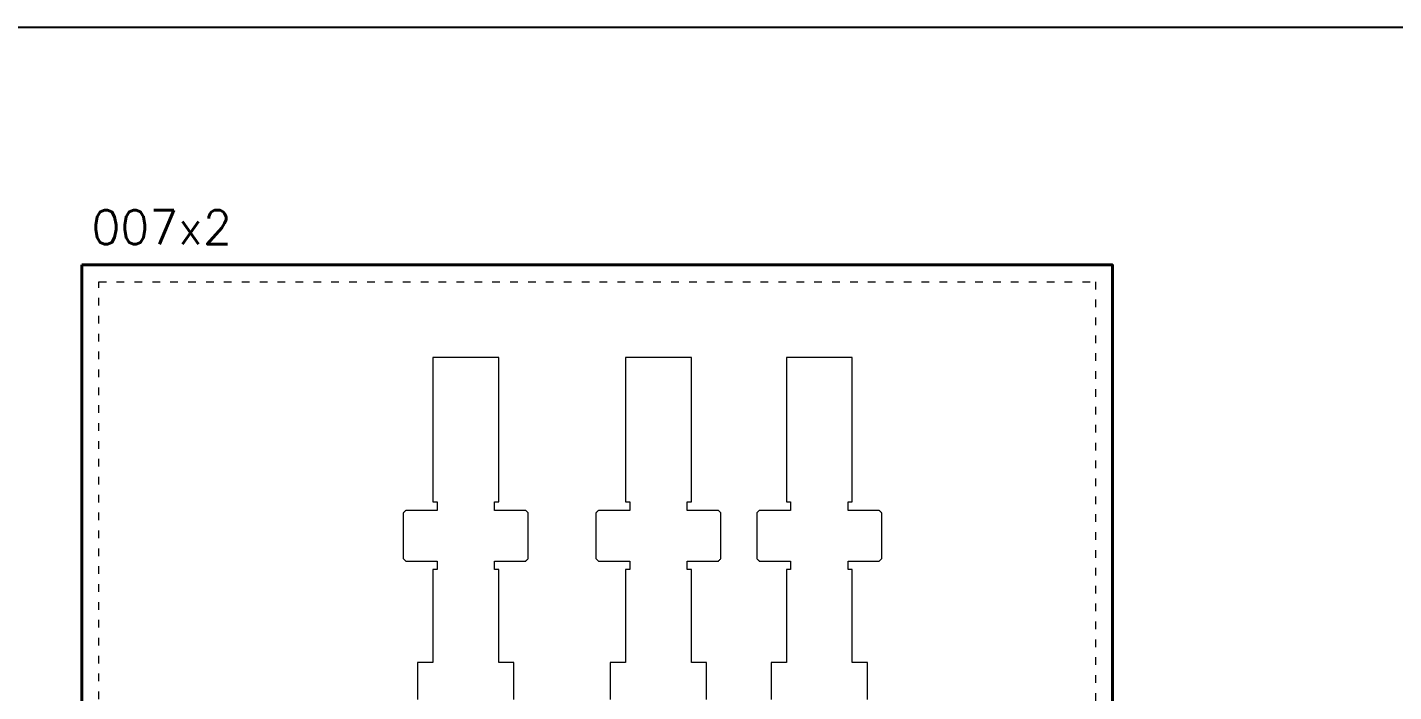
# Model space of a CAD drawing. Header units: millimetres. Extents: x 481 to 28351, y -1147 to 6765.
# Drawn here: x 11501 to 13119, y 5978 to 6765 of the extents above; entities that cross this region are included whole.
import ezdxf

# ---------------------------------------------------------------- set-up
doc = ezdxf.new("R2010")
doc.units = ezdxf.units.MM
doc.linetypes.add('DGN Style 5', pattern=[21.175771, 9.07533, -12.10044])
for name, color, linetype, lineweight in [('0_NOPRINT_TOLERANCE', 7, 'DGN Style 5', 0), ('BOARD_18MM_BIRCH-PLY', 73, 'Continuous', 40), ('CUTOUT_18MM_OUTSIDE', 201, 'Continuous', 0)]:
    doc.layers.add(name, color=color, linetype=linetype, lineweight=lineweight)
doc.layers.add('0_SHEET_BIRCHPLY_2440X1220', color=1, linetype='Continuous')
doc.styles.get("Standard").update_dxf_attribs({"font": 'romans.shx', "bigfont": 'hztxt.shx'})

msp = doc.modelspace()

# ---------------------------------------------------------------- linework, layer by layer
msp.add_lwpolyline([(480.7, 6764.9), (28350.7, 6764.9), (28350.7, 2878.4), (480.7, 2878.4)], close=True)
at = {"layer": '0_NOPRINT_TOLERANCE'}
msp.add_lwpolyline([(11585.7, 6463.6), (12765.7, 6463.6), (12765.7, 4063.6), (11585.7, 4063.6)], close=True, dxfattribs=at)
msp.add_lwpolyline([(11585.7, 6463.6), (12765.7, 6463.6), (12765.7, 4063.6), (11585.7, 4063.6)], close=True, dxfattribs=at)
at = {"layer": 'BOARD_18MM_BIRCH-PLY'}
msp.add_lwpolyline([(11565.7, 6483.6), (12785.7, 6483.6), (12785.7, 4043.6), (11565.7, 4043.6), (11565.7, 6483.6)], dxfattribs=at)
at = {"layer": 'CUTOUT_18MM_OUTSIDE'}
for points in [[(12077.2, 5968.9), (12077.2, 5990.9), (12077.2, 6012.9), (12073.6, 6012.9), (12070, 6012.9), (12066.4, 6012.9), (12062.8, 6012.9), (12059.2, 6012.9), (12059.2, 6034.9), (12059.2, 6056.9), (12059.2, 6078.9), (12059.2, 6100.9), (12059.2, 6122.9), (12058.2, 6122.9), (12057.2, 6122.9), (12056.2, 6122.9), (12055.2, 6122.9), (12054.2, 6122.9), (12054.2, 6124.9), (12054.2, 6126.9), (12054.2, 6128.9), (12054.2, 6130.9), (12054.2, 6132.9), (12061.8, 6132.9), (12069.4, 6132.9), (12077, 6132.9), (12084.6, 6132.9), (12091.2, 6132.9), (12091.8, 6133.5), (12092.4, 6134.1), (12093, 6134.7), (12093.6, 6135.3), (12094.2, 6135.9), (12094.2, 6146.7), (12094.2, 6157.5), (12094.2, 6168.3), (12094.2, 6179.1), (12094.2, 6189.9), (12093.6, 6190.5), (12093, 6191.1), (12092.4, 6191.7), (12091.8, 6192.3), (12091.2, 6192.9), (12084.6, 6192.9), (12077, 6192.9), (12069.4, 6192.9), (12061.8, 6192.9), (12054.2, 6192.9), (12054.2, 6194.9), (12054.2, 6196.9), (12054.2, 6198.9), (12054.2, 6200.9), (12054.2, 6202.9), (12055.2, 6202.9), (12056.2, 6202.9), (12057.2, 6202.9), (12058.2, 6202.9), (12059.2, 6202.9), (12059.2, 6237), (12059.2, 6271.2), (12059.2, 6305.4), (12059.2, 6339.6), (12059.2, 6373.8), (12051.4, 6373.8), (12043.6, 6373.8), (12035.8, 6373.8), (12028, 6373.8), (12020.2, 6373.8), (12012.4, 6373.8), (12004.6, 6373.8), (11996.8, 6373.8), (11989, 6373.8), (11981.2, 6373.8), (11981.2, 6339.6), (11981.2, 6305.4), (11981.2, 6271.2), (11981.2, 6237), (11981.2, 6202.9), (11982.2, 6202.9), (11983.2, 6202.9), (11984.2, 6202.9), (11985.2, 6202.9), (11986.2, 6202.9), (11986.2, 6200.9), (11986.2, 6198.9), (11986.2, 6196.9), (11986.2, 6194.9), (11986.2, 6192.9), (11978.6, 6192.9), (11971, 6192.9), (11963.4, 6192.9), (11955.8, 6192.9), (11949.2, 6192.9), (11948.6, 6192.3), (11948, 6191.7), (11947.4, 6191.1), (11946.8, 6190.5), (11946.2, 6189.9), (11946.2, 6179.1), (11946.2, 6168.3), (11946.2, 6157.5), (11946.2, 6146.7), (11946.2, 6135.9), (11946.8, 6135.3), (11947.4, 6134.7), (11948, 6134.1), (11948.6, 6133.5), (11949.2, 6132.9), (11955.8, 6132.9), (11963.4, 6132.9), (11971, 6132.9), (11978.6, 6132.9), (11986.2, 6132.9), (11986.2, 6130.9), (11986.2, 6128.9), (11986.2, 6126.9), (11986.2, 6124.9), (11986.2, 6122.9), (11985.2, 6122.9), (11984.2, 6122.9), (11983.2, 6122.9), (11982.2, 6122.9), (11981.2, 6122.9), (11981.2, 6100.9), (11981.2, 6078.9), (11981.2, 6056.9), (11981.2, 6034.9), (11981.2, 6012.9), (11977.6, 6012.9), (11974, 6012.9), (11970.4, 6012.9), (11966.8, 6012.9), (11963.2, 6012.9), (11963.2, 5990.9), (11963.2, 5968.9)], [(12305.3, 5968.9), (12305.3, 5990.9), (12305.3, 6012.9), (12301.7, 6012.9), (12298.1, 6012.9), (12294.5, 6012.9), (12290.9, 6012.9), (12287.3, 6012.9), (12287.3, 6034.9), (12287.3, 6056.9), (12287.3, 6078.9), (12287.3, 6100.9), (12287.3, 6122.9), (12286.3, 6122.9), (12285.3, 6122.9), (12284.3, 6122.9), (12283.3, 6122.9), (12282.3, 6122.9), (12282.3, 6124.9), (12282.3, 6126.9), (12282.3, 6128.9), (12282.3, 6130.9), (12282.3, 6132.9), (12289.9, 6132.9), (12297.5, 6132.9), (12305.1, 6132.9), (12312.7, 6132.9), (12319.3, 6132.9), (12319.9, 6133.5), (12320.5, 6134.1), (12321.1, 6134.7), (12321.7, 6135.3), (12322.3, 6135.9), (12322.3, 6146.7), (12322.3, 6157.5), (12322.3, 6168.3), (12322.3, 6179.1), (12322.3, 6189.9), (12321.7, 6190.5), (12321.1, 6191.1), (12320.5, 6191.7), (12319.9, 6192.3), (12319.3, 6192.9), (12312.7, 6192.9), (12305.1, 6192.9), (12297.5, 6192.9), (12289.9, 6192.9), (12282.3, 6192.9), (12282.3, 6194.9), (12282.3, 6196.9), (12282.3, 6198.9), (12282.3, 6200.9), (12282.3, 6202.9), (12283.3, 6202.9), (12284.3, 6202.9), (12285.3, 6202.9), (12286.3, 6202.9), (12287.3, 6202.9), (12287.3, 6237), (12287.3, 6271.2), (12287.3, 6305.4), (12287.3, 6339.6), (12287.3, 6373.8), (12279.5, 6373.8), (12271.7, 6373.8), (12263.9, 6373.8), (12256.1, 6373.8), (12248.3, 6373.8), (12240.5, 6373.8), (12232.7, 6373.8), (12224.9, 6373.8), (12217.1, 6373.8), (12209.3, 6373.8), (12209.3, 6339.6), (12209.3, 6305.4), (12209.3, 6271.2), (12209.3, 6237), (12209.3, 6202.9), (12210.3, 6202.9), (12211.3, 6202.9), (12212.3, 6202.9), (12213.3, 6202.9), (12214.3, 6202.9), (12214.3, 6200.9), (12214.3, 6198.9), (12214.3, 6196.9), (12214.3, 6194.9), (12214.3, 6192.9), (12206.7, 6192.9), (12199.1, 6192.9), (12191.5, 6192.9), (12183.9, 6192.9), (12177.3, 6192.9), (12176.7, 6192.3), (12176.1, 6191.7), (12175.5, 6191.1), (12174.9, 6190.5), (12174.3, 6189.9), (12174.3, 6179.1), (12174.3, 6168.3), (12174.3, 6157.5), (12174.3, 6146.7), (12174.3, 6135.9), (12174.9, 6135.3), (12175.5, 6134.7), (12176.1, 6134.1), (12176.7, 6133.5), (12177.3, 6132.9), (12183.9, 6132.9), (12191.5, 6132.9), (12199.1, 6132.9), (12206.7, 6132.9), (12214.3, 6132.9), (12214.3, 6130.9), (12214.3, 6128.9), (12214.3, 6126.9), (12214.3, 6124.9), (12214.3, 6122.9), (12213.3, 6122.9), (12212.3, 6122.9), (12211.3, 6122.9), (12210.3, 6122.9), (12209.3, 6122.9), (12209.3, 6100.9), (12209.3, 6078.9), (12209.3, 6056.9), (12209.3, 6034.9), (12209.3, 6012.9), (12205.7, 6012.9), (12202.1, 6012.9), (12198.5, 6012.9), (12194.9, 6012.9), (12191.3, 6012.9), (12191.3, 5990.9), (12191.3, 5968.9)], [(12495.7, 5968.9), (12495.7, 5990.9), (12495.7, 6012.9), (12492.1, 6012.9), (12488.5, 6012.9), (12484.9, 6012.9), (12481.3, 6012.9), (12477.7, 6012.9), (12477.7, 6034.9), (12477.7, 6056.9), (12477.7, 6078.9), (12477.7, 6100.9), (12477.7, 6122.9), (12476.7, 6122.9), (12475.7, 6122.9), (12474.7, 6122.9), (12473.7, 6122.9), (12472.7, 6122.9), (12472.7, 6124.9), (12472.7, 6126.9), (12472.7, 6128.9), (12472.7, 6130.9), (12472.7, 6132.9), (12480.3, 6132.9), (12487.9, 6132.9), (12495.5, 6132.9), (12503.1, 6132.9), (12509.7, 6132.9), (12510.3, 6133.5), (12510.9, 6134.1), (12511.5, 6134.7), (12512.1, 6135.3), (12512.7, 6135.9), (12512.7, 6146.7), (12512.7, 6157.5), (12512.7, 6168.3), (12512.7, 6179.1), (12512.7, 6189.9), (12512.1, 6190.5), (12511.5, 6191.1), (12510.9, 6191.7), (12510.3, 6192.3), (12509.7, 6192.9), (12503.1, 6192.9), (12495.5, 6192.9), (12487.9, 6192.9), (12480.3, 6192.9), (12472.7, 6192.9), (12472.7, 6194.9), (12472.7, 6196.9), (12472.7, 6198.9), (12472.7, 6200.9), (12472.7, 6202.9), (12473.7, 6202.9), (12474.7, 6202.9), (12475.7, 6202.9), (12476.7, 6202.9), (12477.7, 6202.9), (12477.7, 6237), (12477.7, 6271.2), (12477.7, 6305.4), (12477.7, 6339.6), (12477.7, 6373.8), (12469.9, 6373.8), (12462.1, 6373.8), (12454.3, 6373.8), (12446.5, 6373.8), (12438.7, 6373.8), (12430.9, 6373.8), (12423.1, 6373.8), (12415.3, 6373.8), (12407.5, 6373.8), (12399.7, 6373.8), (12399.7, 6339.6), (12399.7, 6305.4), (12399.7, 6271.2), (12399.7, 6237), (12399.7, 6202.9), (12400.7, 6202.9), (12401.7, 6202.9), (12402.7, 6202.9), (12403.7, 6202.9), (12404.7, 6202.9), (12404.7, 6200.9), (12404.7, 6198.9), (12404.7, 6196.9), (12404.7, 6194.9), (12404.7, 6192.9), (12397.1, 6192.9), (12389.5, 6192.9), (12381.9, 6192.9), (12374.3, 6192.9), (12367.7, 6192.9), (12367.1, 6192.3), (12366.5, 6191.7), (12365.9, 6191.1), (12365.3, 6190.5), (12364.7, 6189.9), (12364.7, 6179.1), (12364.7, 6168.3), (12364.7, 6157.5), (12364.7, 6146.7), (12364.7, 6135.9), (12365.3, 6135.3), (12365.9, 6134.7), (12366.5, 6134.1), (12367.1, 6133.5), (12367.7, 6132.9), (12374.3, 6132.9), (12381.9, 6132.9), (12389.5, 6132.9), (12397.1, 6132.9), (12404.7, 6132.9), (12404.7, 6130.9), (12404.7, 6128.9), (12404.7, 6126.9), (12404.7, 6124.9), (12404.7, 6122.9), (12403.7, 6122.9), (12402.7, 6122.9), (12401.7, 6122.9), (12400.7, 6122.9), (12399.7, 6122.9), (12399.7, 6100.9), (12399.7, 6078.9), (12399.7, 6056.9), (12399.7, 6034.9), (12399.7, 6012.9), (12396.1, 6012.9), (12392.5, 6012.9), (12388.9, 6012.9), (12385.3, 6012.9), (12381.7, 6012.9), (12381.7, 5990.9), (12381.7, 5968.9)]]:
    msp.add_lwpolyline(points, dxfattribs=at)

# ---------------------------------------------------------------- texts
at = {"layer": '0_SHEET_BIRCHPLY_2440X1220'}
msp.add_text('007x2', height=40, dxfattribs=at).set_placement((11577, 6508.2))

doc.saveas('drawing.dxf')
